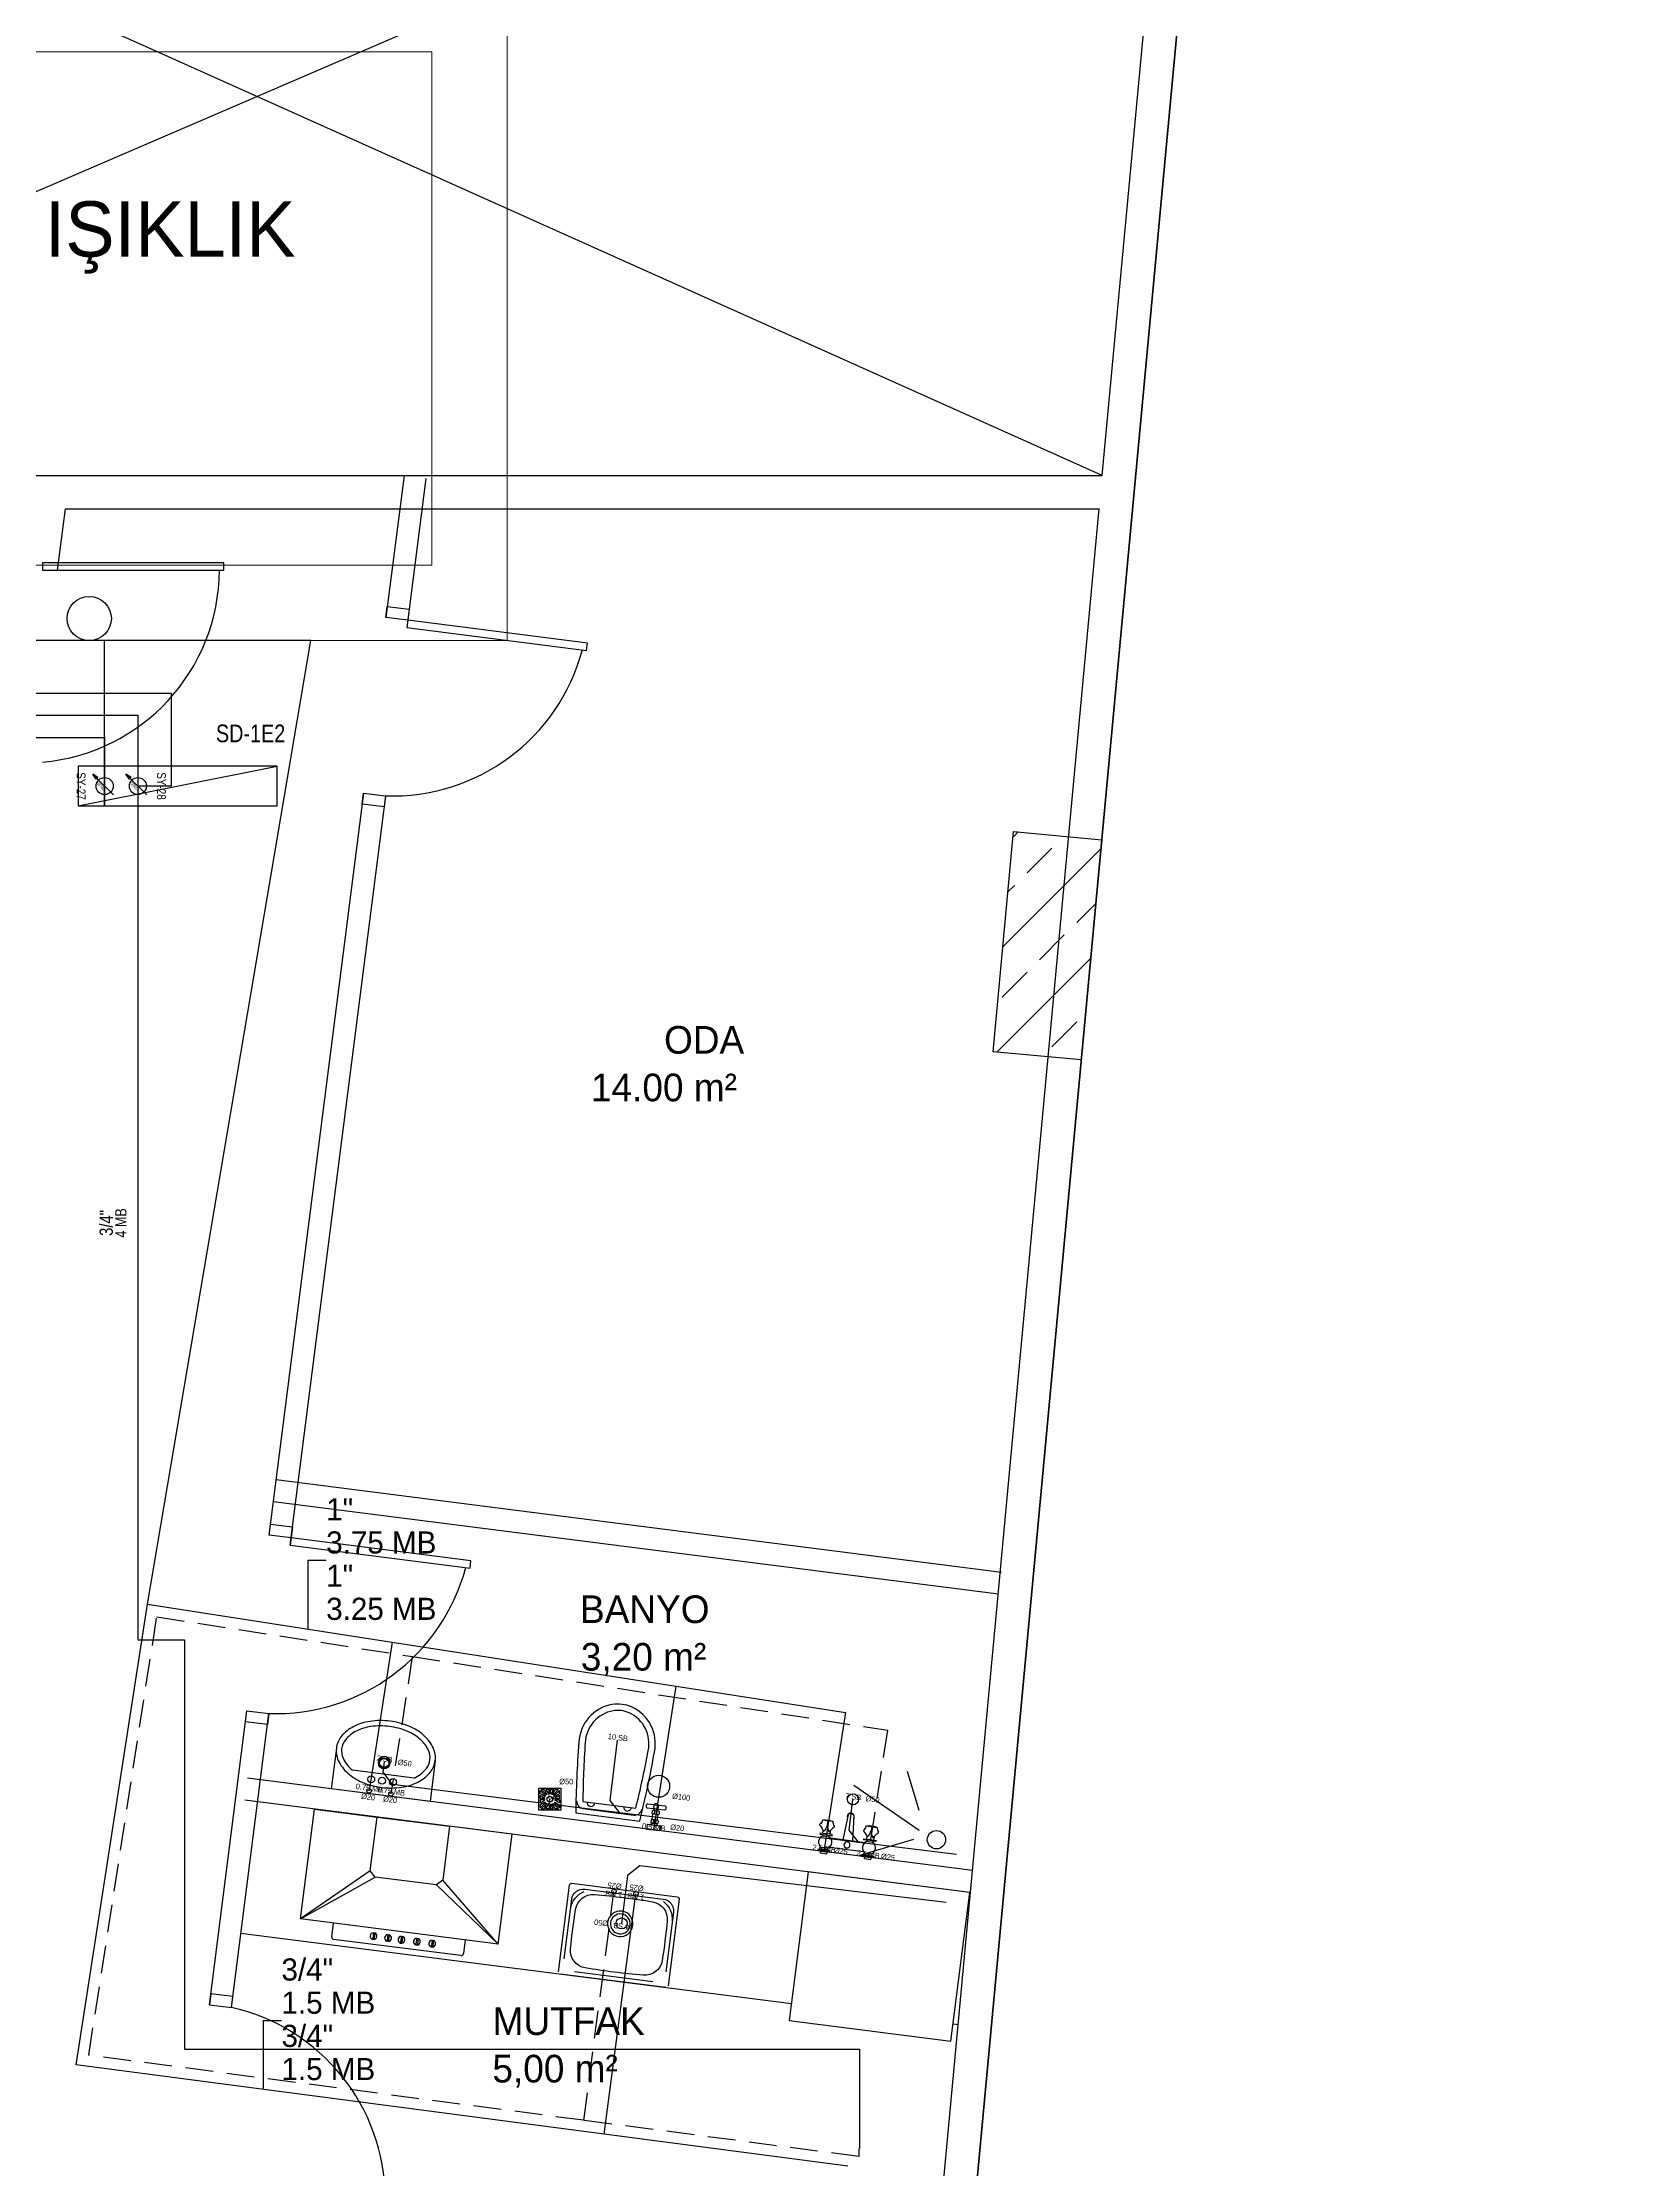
# Model space of a CAD drawing. Header units: centimetres. Extents: x 247996 to 315152, y -468471 to -440326.
# Drawn here: x 255784 to 256500, y -446317 to -445356 of the extents above; entities that cross this region are included whole.
import ezdxf
from ezdxf.enums import TextEntityAlignment as Align

# ---------------------------------------------------------------- set-up
doc = ezdxf.new("R2010")
doc.units = ezdxf.units.CM
doc.linetypes.add('0', pattern=[500, 500])
doc.linetypes.add('BASMA HATTI', pattern=[0.375, 0.25, -0.125])
for name, color, linetype in [('SCOTT-MD-YUK-BIRIMI', 7, 'CONTINUOUS'), ('SCOTT-MKDU0', 50, 'CONTINUOUS'), ('SCOTT-MTY-SAYAC', 3, 'Continuous'), ('SCOTT-MTY-SIRKULASYON-BORU', 31, 'Continuous'), ('SCOTT-MTY-TEFRIS', 15, 'CONTINUOUS'), ('SCOTT-MTY-VANA', 1, 'Continuous'), ('SCOTT-MTY-YUK-BIRIMI', 7, 'CONTINUOUS')]:
    doc.layers.add(name, color=color, linetype=linetype)
for name, color, linetype, lineweight in [('SCOTT-MTY-PISSU-BORU-TAVANDAN', 6, 'PISSU HATTI', 30), ('SCOTT-MTY-SICAKSU-BORU', 1, 'BASMA HATTI', 30), ('SCOTT-MTY-SOGUKSU-BORU', 5, '0', 30), ('SCOTT-MTY-TEMIZSU-CAP', 101, 'CONTINUOUS', 30)]:
    doc.layers.add(name, color=color, linetype=linetype, lineweight=lineweight)
doc.styles.add('CAP', font='wturkce.SHX', dxfattribs={"width": 0.65})
doc.styles.add('MtXpl_Comic_Sans_MS', font='comic.ttf')
doc.styles.add('MTY_CAP', font='wturkce.SHX', dxfattribs={"width": 0.65})
doc.styles.add('MTYCAPLT', font='arial.ttf')
doc.styles.add('ROTAS', font='arial.ttf')
doc.linetypes.add('PISSU HATTI', pattern='A,0.5,0.5,["(",Standard,S=0.1,R=0,X=-0.01,Y=-0.036],-0.05', length=0.9)

# ---------------------------------------------------------------- blocks, each defined once
blk = doc.blocks.new('T-DOLAP')
blk.add_line((-45, -9), (45, 9))
blk.add_lwpolyline([(-45, -9), (45, -9), (45, 9), (-45, 9)], close=True)
blk = doc.blocks.new('MTY-SU SAYACI')
at = {"layer": 'SCOTT-MTY-VANA'}
blk.add_hatch(color=256, dxfattribs=at).paths.add_polyline_path([(9.8, 9.8), (5.6, 7), (7, 5.6)])
for p, q in [((-7.3, -7.3), (6.3, 6.3)), ((5.6, 7), (9.8, 9.8)), ((7, 5.6), (5.6, 7)), ((7, 5.6), (9.8, 9.8))]:
    blk.add_line(p, q, dxfattribs=at)
blk.add_circle((0, 0), 7, dxfattribs=at)
blk.add_attdef('CAP', (-2.3, -1.2), '', height=2.5, rotation=45, dxfattribs=at)
blk = doc.blocks.new('SUZGEC1')
at = {"layer": 'SCOTT-MTY-TEFRIS'}
blk.add_lwpolyline([(-5, -5), (-5, 5), (5, 5), (5, -5)], close=True, dxfattribs=at)
for points in [[(-4.33, 3.86), (-1.99, 1.52, 0.029484), (-2.15, 1.27), (-4.33, 2.48)], [(-2.48, 0.33), (-4.33, 0.33), (-4.33, 1.72), (-2.41, 0.65, 0.032775)], [(-3.86, 4.33), (-2.48, 4.33), (-1.27, 2.15, 0.029484), (-1.52, 1.99)], [(-0.65, 2.41, -0.032775), (-0.33, 2.48), (-0.33, 4.33), (-1.72, 4.33)], [(0.33, 2.48), (0.33, 4.33), (1.72, 4.33), (0.65, 2.41, 0.032775)], [(1.27, 2.15), (2.48, 4.33), (3.86, 4.33), (1.52, 1.99, 0.029484)], [(4.33, 3.86), (1.99, 1.52, -0.029484), (2.15, 1.27), (4.33, 2.48)], [(4.33, 0.33), (4.33, 1.72), (2.41, 0.65, -0.032775), (2.48, 0.33)], [(-2.48, -0.33), (-4.33, -0.33), (-4.33, -1.72), (-2.41, -0.65, -0.032775)], [(-4.33, -3.86), (-1.99, -1.52, -0.029484), (-2.15, -1.27), (-4.33, -2.48)], [(-3.86, -4.33), (-2.48, -4.33), (-1.27, -2.15, -0.029484), (-1.52, -1.99)], [(-0.33, -4.33), (-1.72, -4.33), (-0.65, -2.41, 0.032775), (-0.33, -2.48)], [(0.33, -2.48), (0.33, -4.33), (1.72, -4.33), (0.65, -2.41, -0.032775)], [(2.48, -4.33), (1.27, -2.15, 0.029484), (1.52, -1.99), (3.86, -4.33)], [(4.33, -2.48), (4.33, -3.86), (1.99, -1.52, 0.029484), (2.15, -1.27)], [(4.33, -0.33), (4.33, -1.72), (2.41, -0.65, 0.032775), (2.48, -0.33)]]:
    blk.add_lwpolyline(points, format="xyb", close=True, dxfattribs=at)
blk.add_circle((0, 0), 1.25, dxfattribs=at)
at = {"layer": 'SCOTT-MD-YUK-BIRIMI', "color": 6, "style": 'CAP'}
blk.add_attdef('PS', text='', height=2.5, dxfattribs=at).set_placement((0, 0), align=Align.CENTER)
blk.add_attdef('PSCP', (4.29, 6.72), '', height=2.5, dxfattribs=at)
blk = doc.blocks.new('EVIYE1')
at = {"layer": 'SCOTT-MTY-TEFRIS', "color": 6}
blk.add_circle((0, 15), 2.5, dxfattribs=at)
at = {"layer": 'SCOTT-MTY-TEFRIS', "color": 3, "ltscale": 10}
blk.add_circle((-5, 1), 1, dxfattribs=at)
at = {"layer": 'SCOTT-MTY-TEFRIS', "color": 1, "ltscale": 10}
blk.add_circle((5, 1), 1, dxfattribs=at)
at = {"layer": 'SCOTT-MD-YUK-BIRIMI', "color": 6, "style": 'CAP'}
blk.add_attdef('PS', text='', height=2.5, dxfattribs=at).set_placement((0, 15), align=Align.CENTER)
blk.add_attdef('PSCP', (6.08, 14.48), '', height=2.5, dxfattribs=at)
at = {"layer": 'SCOTT-MD-YUK-BIRIMI', "color": 3, "style": 'CAP'}
for tag, p in [('SO', (-5, 1)), ('SOCP', (-5, -2.99))]:
    blk.add_attdef(tag, text='', height=2.5, dxfattribs=at).set_placement(p, align=Align.CENTER)
at = {"layer": 'SCOTT-MD-YUK-BIRIMI', "color": 1, "style": 'CAP'}
for tag, p in [('SC', (5, 1)), ('SCCP', (5, -2.8))]:
    blk.add_attdef(tag, text='', height=2.5, dxfattribs=at).set_placement(p, align=Align.CENTER)
blk = doc.blocks.new('KLOZET1')
at = {"layer": 'SCOTT-MTY-TEFRIS', "color": 15}
blk.add_lwpolyline([(-3.88, 11.44, 0.414214), (-4.52, 10.8), (-4.52, 10.3, 0.414214), (-3.88, 9.66), (3.88, 9.66, 0.414214), (4.52, 10.3), (4.52, 10.8, 0.414214), (3.88, 11.44)], format="xyb", close=True, dxfattribs=at)
at = {"layer": 'SCOTT-MTY-TEFRIS', "color": 15, "elevation": 0}
for points in [[(-1, 10.3), (-1, 10.8, -0.414214), (-0.36, 11.44)], [(1, 10.3), (1, 10.8, 0.414214), (0.36, 11.44)]]:
    blk.add_lwpolyline(points, format="xyb", dxfattribs=at)
at = {"layer": 'SCOTT-MTY-TEFRIS', "color": 15}
for points in [[(-0.76, 11.45), (0.76, 11.45), (0.76, 11.98), (-0.76, 11.98)], [(-0.76, 8.88), (0.76, 8.88), (0.76, 9.66), (-0.76, 9.66)], [(3, 0), (-3, 0), (-3, 2.32), (3, 2.32)]]:
    blk.add_lwpolyline(points, close=True, dxfattribs=at)
for points in [[(-1.61, 8.64), (-1.61, 7.54)], [(-1.61, 4.45), (-1.61, 3.35)], [(-1.35, 3.17), (-1.35, 2.32), (1.42, 2.32), (1.42, 3.17)], [(-1.21, 7.21), (-1.21, 4.8)], [(1.13, 8.88), (-1.06, 8.88)], [(-1.06, 7.3), (1.13, 7.3)], [(1.13, 4.69), (-1.06, 4.69)], [(-1.06, 3.11), (1.13, 3.11)], [(-0.51, 8.64), (-0.51, 7.54)], [(-0.51, 4.45), (-0.51, 3.35)], [(0.58, 8.64), (0.58, 7.54)], [(0.58, 4.45), (0.58, 3.35)], [(1.28, 4.8), (1.28, 5.24), (1.28, 7.21)], [(1.68, 8.64), (1.68, 7.54)], [(1.68, 4.45), (1.68, 3.35)]]:
    blk.add_lwpolyline(points, dxfattribs=at)
at = {"layer": 'SCOTT-MTY-TEFRIS', "color": 6}
blk.add_circle((0, 20), 5, dxfattribs=at)
at = {"layer": 'SCOTT-MTY-TEFRIS', "color": 15}
for centre, radius, start, end in [((-0.36, 10.3, 0), 0.641, 179.99985, 270.00006), ((0.36, 10.3, 0), 0.641, 270.00006, 0), ((-1.06, 8.15), 0.734, 41.75917, 138.24096), ((-1.06, 8.03), 0.734, 221.7593, 318.24081), ((-1.06, 3.96), 0.734, 41.75917, 138.24096), ((-1.06, 3.84), 0.734, 221.7593, 318.24081), ((0.04, 8.15), 0.734, 41.75917, 138.24096), ((0.04, 8.03), 0.734, 221.7593, 318.24081), ((0.04, 3.96), 0.734, 41.75917, 138.24096), ((0.04, 3.84), 0.734, 221.7593, 318.24081), ((1.13, 8.15), 0.734, 41.75917, 138.24096), ((1.13, 8.03), 0.734, 221.7593, 318.24081), ((1.13, 3.96), 0.734, 41.75917, 138.24096), ((1.13, 3.84), 0.734, 221.7593, 318.24081)]:
    blk.add_arc(centre, radius, start, end, dxfattribs=at)
at = {"layer": 'SCOTT-MD-YUK-BIRIMI', "color": 6, "style": 'CAP'}
blk.add_attdef('PS', text='', height=2.5, dxfattribs=at).set_placement((0, 20), align=Align.CENTER)
blk.add_attdef('PSCP', (6.63, 15.09), '', height=2.5, dxfattribs=at)
at = {"layer": 'SCOTT-MD-YUK-BIRIMI', "color": 3, "style": 'CAP'}
blk.add_attdef('SO', text='', height=2.5, dxfattribs=at).set_placement((0, 0.13), align=Align.CENTER)
blk.add_attdef('SOCP', (7.43, 1.09), '', height=2.5, dxfattribs=at)
blk = doc.blocks.new('LAVABO1')
at = {"layer": 'SCOTT-MTY-TEFRIS', "color": 6}
blk.add_circle((0, 15), 2.5, dxfattribs=at)
at = {"layer": 'SCOTT-MTY-TEFRIS', "color": 3, "ltscale": 10}
blk.add_circle((-5, 1), 1, dxfattribs=at)
at = {"layer": 'SCOTT-MTY-TEFRIS', "color": 1, "ltscale": 10}
blk.add_circle((5, 1), 1, dxfattribs=at)
at = {"layer": 'SCOTT-MD-YUK-BIRIMI', "color": 6, "style": 'CAP'}
blk.add_attdef('PS', text='', height=2.5, dxfattribs=at).set_placement((0, 15), align=Align.CENTER)
blk.add_attdef('PSCP', (6.08, 14.48), '', height=2.5, dxfattribs=at)
at = {"layer": 'SCOTT-MD-YUK-BIRIMI', "color": 3, "style": 'CAP'}
for tag, p in [('SO', (-5, 1)), ('SOCP', (-5, -2.99))]:
    blk.add_attdef(tag, text='', height=2.5, dxfattribs=at).set_placement(p, align=Align.CENTER)
at = {"layer": 'SCOTT-MD-YUK-BIRIMI', "color": 1, "style": 'CAP'}
for tag, p in [('SC', (5, 1)), ('SCCP', (5, -2.8))]:
    blk.add_attdef(tag, text='', height=2.5, dxfattribs=at).set_placement(p, align=Align.CENTER)
blk = doc.blocks.new('DUS TEKNESI1')
at = {"layer": 'SCOTT-MTY-TEFRIS'}
for points in [[(-10, 13.89), (-10, 12.2, -0.146062), (-11.33, 8.88, 0.113221), (-13.28, 11.48, -0.416893), (-13.31, 11.96)], [(-6.69, 11.96, -0.17585), (-7.51, 13.89), (-12.49, 13.89, -0.17585), (-13.31, 11.96)], [(0, 18.37), (-0.63, 18.37, 0.391322), (-1.29, 17.76), (-2.2, 6.27)], [(0, 18.37), (0.63, 18.37, -0.391322), (1.29, 17.76), (2.2, 6.27)], [(6.69, 11.96, 0.17585), (7.51, 13.89), (12.49, 13.89, 0.17585), (13.31, 11.96)], [(10, 13.89), (10, 12.2, 0.146062), (11.33, 8.88, -0.113221), (13.28, 11.48)], [(-12.77, 0.5), (-12.77, 0), (-10, 0), (-7.23, 0), (-7.23, 0.5, 0.153746), (-12.77, 0.5), (-10, 0.5), (-7.23, 0.5)], [(-8.61, 6.88, -0.601952), (-8.61, 1.65), (-8.61, 0.83)], [(8.61, 6.88, 0.601952), (8.61, 1.65), (11.39, 1.65, 0.601952), (11.39, 6.88)], [(12.77, 0.5), (12.77, 0), (10, 0), (7.23, 0), (7.23, 0.5, -0.153746), (12.77, 0.5), (10, 0.5), (7.23, 0.5)]]:
    blk.add_lwpolyline(points, format="xyb", dxfattribs=at)
for points in [[(-12.77, 7.51), (-10, 7.51), (-7.23, 7.51), (-7.23, 8.01), (-10, 8.01), (-12.77, 8.01)], [(-8.61, 0), (-8.61, -1.03), (-11.39, -1.03), (-11.39, 0)], [(12.77, 7.51), (10, 7.51), (7.23, 7.51), (7.23, 8.01), (10, 8.01), (12.77, 8.01)], [(11.39, 0), (11.39, -1.03), (8.61, -1.03), (8.61, 0)]]:
    blk.add_lwpolyline(points, close=True, dxfattribs=at)
for points in [[(-11.64, 9.5), (-11.64, 8.01)], [(-11.39, 7.51), (-11.39, 6.88), (-8.61, 6.88)], [(-8.61, 1.65), (-11.39, 1.65), (-11.39, 0.83)], [(-8.61, 7.51), (-8.61, 6.88)], [(-8.36, 9.5), (-8.36, 8.01)], [(7.82, 6.27), (-7.82, 6.27)], [(-7.82, 2.27), (7.82, 2.27)], [(8.36, 9.5), (8.36, 8.01)], [(11.39, 7.51), (11.39, 6.88), (8.61, 6.88)], [(8.61, 7.51), (8.61, 6.88)], [(8.61, 1.65), (8.61, 0.83)], [(11.39, 1.65), (11.39, 0.83)], [(11.64, 9.5), (11.64, 8.01)]]:
    blk.add_lwpolyline(points, dxfattribs=at)
at = {"layer": 'SCOTT-MTY-TEFRIS', "color": 6}
blk.add_circle((0, 25), 2.5, dxfattribs=at)
at = {"layer": 'SCOTT-MTY-TEFRIS'}
for centre, radius, start, end in [((-9.99, 2.25), 11.85, 79.4131, 100.58675), ((-3.77, 12.76), 6.25, 185.20803, 218.44761), ((-2.03, 5.93), 7.27, 130.25508, 156.09376), ((-6.95, 11.74), 0.344, 310.56547, 41.0891), ((0, 17.2), 1.6, 330.69749, 209.30263), ((6.95, 11.74), 0.344, 138.91075, 229.43465), ((2.03, 5.93), 7.27, 23.90632, 49.74465), ((9.99, 2.25), 11.85, 79.4131, 100.58675), ((3.77, 12.76), 6.25, 321.55251, 354.79208), ((13.05, 11.74), 0.344, 310.56547, 41.0891), ((-10, 4.27), 2.96, 117.90841, 242.09186), ((0, 4.27), 1.37, 90.00021, 270.00006), ((0, 4.27), 1.37, 270.00006, 90.00021)]:
    blk.add_arc(centre, radius, start, end, dxfattribs=at)
at = {"layer": 'SCOTT-MD-YUK-BIRIMI', "color": 6, "style": 'CAP'}
blk.add_attdef('PS', text='', height=2.5, dxfattribs=at).set_placement((0, 25), align=Align.CENTER)
blk.add_attdef('PSCP', (5.6, 25), '', height=2.5, dxfattribs=at)
at = {"layer": 'SCOTT-MD-YUK-BIRIMI', "color": 3, "style": 'CAP'}
blk.add_attdef('SO', text='', height=2.5, dxfattribs=at).set_placement((-10, 0), align=Align.CENTER)
blk.add_attdef('SOCP', (-5.56, 0), '', height=2.5, dxfattribs=at)
at = {"layer": 'SCOTT-MD-YUK-BIRIMI', "color": 1, "style": 'CAP'}
blk.add_attdef('SC', text='', height=2.5, dxfattribs=at).set_placement((10, 0), align=Align.CENTER)
blk.add_attdef('SCCP', (15.92, 0), '', height=2.5, dxfattribs=at)
blk = doc.blocks.new('MTY-TEMIZ SU CAP MB')
at = {"layer": 'SCOTT-MTY-TEMIZSU-CAP'}
for p, q in [((0.833, 3.096), (0, 3.096)), ((0, 3.096), (0, 0))]:
    blk.add_line(p, q, dxfattribs=at)
at = {"layer": 'SCOTT-MTY-TEMIZSU-CAP', "style": 'MTY_CAP', "width": 0.65}
for tag, p in [('SOCP', (0.833, 5.417)), ('SCCP', (0.833, 2.417))]:
    blk.add_attdef(tag, text='', height=1, dxfattribs=at).set_placement(p, align=Align.MIDDLE_LEFT)
at = {"layer": 'SCOTT-MTY-YUK-BIRIMI', "color": 101, "style": 'MTY_CAP', "width": 0.65}
for tag, p in [('SO', (0.833, 3.917)), ('SC', (0.833, 0.917))]:
    blk.add_attdef(tag, text='', height=1, dxfattribs=at).set_placement(p, align=Align.MIDDLE_LEFT)
blk = doc.blocks.new('TERMOSIFON1')
at = {"layer": 'SCOTT-MTY-TEFRIS', "color": 7, "lineweight": 20, "ltscale": 40}
blk.add_lwpolyline([(-23.887, 0), (23.887, 0), (23.887, 30.03), (-23.887, 30.03)], close=True, dxfattribs=at)
at = {"layer": 'SCOTT-MTY-TEFRIS', "color": 1, "lineweight": 20, "ltscale": 40}
blk.add_lwpolyline([(-20.475, 3.413), (20.475, 3.413), (20.475, 26.618), (-20.475, 26.618)], close=True, dxfattribs=at)
at = {"layer": 'SCOTT-MTY-TEFRIS', "color": 3, "ltscale": 10}
blk.add_circle((-5, 1), 1, dxfattribs=at)
at = {"layer": 'SCOTT-MTY-TEFRIS', "color": 1, "ltscale": 10}
blk.add_circle((5, 1), 1, dxfattribs=at)
at = {"layer": 'SCOTT-MD-YUK-BIRIMI', "color": 3, "style": 'MTYCAPLT', "width": 0.65}
for tag, p in [('SO_001', (-5.656, 0.5)), ('SOCP_001', (-6.287, -0.985))]:
    blk.add_attdef(tag, p, '', height=1, dxfattribs=at)
at = {"layer": 'SCOTT-MD-YUK-BIRIMI', "color": 1, "style": 'MTYCAPLT', "width": 0.65}
for tag, p in [('SC_001', (4.367, 0.5)), ('SCCP_001', (3.738, -0.963))]:
    blk.add_attdef(tag, p, '', height=1, dxfattribs=at)

msp = doc.modelspace()

# ---------------------------------------------------------------- linework, layer by layer
at = {"layer": 'SCOTT-MKDU0', "color": 8, "ltscale": 0.03}
for p, q in [((256112.81, -447327.49), (256500.06, -443160.12)), ((256500.06, -443160.12), (256112.81, -447327.49)), ((255482.95, -445551.67), (256295.29, -445201.67)), ((256262.76, -445551.67), (255482.95, -445201.67)), ((256262.76, -445551.67), (256295.29, -445201.67)), ((255207.2, -445551.67), (256262.76, -445551.67)), ((255939.23, -445615.83), (255947.41, -445551.67)), ((255948.73, -445620.38), (255957.33, -445552.93)), ((255790.74, -445594.49), (255794.28, -445566.67)), ((255794.28, -445566.67), (256261.37, -445566.67)), ((256098.17, -447322.93), (256261.37, -445566.67)), ((255886.37, -446030.62), (255929.12, -445695.19)), ((255895.87, -446035.17), (255939.04, -445696.43)), ((256213.45, -445812.12), (256222.71, -445712.55)), ((256222.62, -445714.96), (256224.83, -445712.75)), ((256222.71, -445712.55), (256262.54, -445716.25)), ((256262.54, -445716.25), (256253.28, -445815.82)), ((256217.94, -445764.53), (256262.31, -445720.17)), ((256228.76, -445731.26), (256239.99, -445720.04)), ((256220.28, -445739.74), (256223.15, -445736.88)), ((256251.21, -445753.71), (256259.97, -445744.96)), ((256234.38, -445770.55), (256245.6, -445759.33)), ((256215.11, -445812.27), (256257.63, -445769.75)), ((256217.54, -445787.39), (256228.76, -445776.16)), ((256239.99, -445809.84), (256251.21, -445798.62)), ((256253.28, -445815.82), (256213.45, -445812.12)), ((256217.18, -446047.43), (255889.55, -446005.68)), ((256215.92, -446057.35), (255888.29, -446015.6)), ((255859.32, -446242.85), (255876.26, -446109.97)), ((255869.24, -446244.12), (255886.18, -446111.24)), ((255916.7, -446126.83), (255914.35, -446145.33)), ((256204.17, -446182.27), (255876.54, -446140.51)), ((255951.83, -446140.4), (255923.96, -446136.85)), ((255961.37, -446132.52), (255959.01, -446151.02)), ((256180.06, -446155.09), (256174.76, -446137.44)), ((256202.9, -446192.19), (255875.27, -446150.43)), ((255959.01, -446151.02), (255914.35, -446145.33)), ((256180.07, -446164.12), (256150.56, -446143.81)), ((255900.51, -446204.05), (255906.83, -446154.46)), ((255906.83, -446154.46), (255935.1, -446158.06)), ((255996.11, -446165.83), (255967.84, -446162.23)), ((255989.79, -446215.43), (255996.11, -446165.83)), ((256177.44, -446168.12), (256153.07, -446175.44)), ((255932.01, -446182.36), (255900.51, -446204.05)), ((255900.51, -446204.05), (255934.17, -446185.16)), ((255961.94, -446188.7), (255989.79, -446215.43)), ((255989.79, -446215.43), (255964.74, -446186.53)), ((256017.02, -446227.98), (256022.01, -446188.87)), ((256023.12, -446188), (256070.74, -446194.07)), ((256129.88, -446182.88), (256121.32, -446250.02)), ((256202.9, -446192.19), (256129.88, -446182.88)), ((256019.63, -446222.11), (256023.06, -446195.2)), ((256028.99, -446190.61), (256064.4, -446195.13)), ((256071.6, -446195.19), (256066.62, -446234.3)), ((256194.35, -446259.33), (256202.9, -446192.19)), ((255989.79, -446215.43), (255900.51, -446204.05)), ((255914.58, -446212.2), (255915.37, -446205.95)), ((256068.99, -446201.05), (256065.56, -446227.96)), ((256122.29, -446242.4), (255873.5, -446210.69)), ((255972.98, -446220.65), (255915.44, -446213.32)), ((255933.1, -446212.87), (255933.04, -446213.38)), ((255933.65, -446213.46), (255933.04, -446213.38)), ((255933.43, -446210.32), (255933.1, -446212.87)), ((255933.43, -446210.32), (255934.04, -446210.4)), ((255933.72, -446212.95), (255933.65, -446213.46)), ((255934.04, -446210.4), (255933.72, -446212.95)), ((255939.63, -446213.7), (255939.57, -446214.21)), ((255940.18, -446214.29), (255939.57, -446214.21)), ((255939.96, -446211.15), (255939.63, -446213.7)), ((255939.96, -446211.15), (255940.57, -446211.23)), ((255940.25, -446213.78), (255940.18, -446214.29)), ((255940.57, -446211.23), (255940.25, -446213.78)), ((255945.74, -446214.48), (255945.67, -446214.99)), ((255945.67, -446214.99), (255946.28, -446215.07)), ((255946.06, -446211.93), (255945.74, -446214.48)), ((255946.06, -446211.93), (255946.67, -446212)), ((255946.35, -446214.56), (255946.28, -446215.07)), ((255946.67, -446212), (255946.35, -446214.56)), ((255952.67, -446215.36), (255952.61, -446215.86)), ((255952.61, -446215.87), (255953.22, -446215.95)), ((255953, -446212.81), (255952.67, -446215.36)), ((255953, -446212.81), (255953.61, -446212.89)), ((255953.29, -446215.44), (255953.22, -446215.95)), ((255953.61, -446212.89), (255953.29, -446215.44)), ((255959.61, -446216.25), (255959.55, -446216.75)), ((255959.55, -446216.76), (255960.16, -446216.84)), ((255959.94, -446213.7), (255959.61, -446216.25)), ((255959.94, -446213.7), (255960.55, -446213.77)), ((255960.22, -446216.33), (255960.16, -446216.84)), ((255960.55, -446213.77), (255960.22, -446216.33)), ((255974.89, -446213.53), (255974.09, -446219.78)), ((256065.5, -446235.16), (256017.89, -446229.09)), ((256059.63, -446232.55), (256024.22, -446228.04)), ((256121.32, -446250.02), (256194.35, -446259.33)), ((256197.83, -446252.03), (256195.32, -446251.71))]:
    msp.add_line(p, q, dxfattribs=at)
for points in [[(255783.94, -445591.17), (255783.94, -445594.49), (255865.81, -445594.49), (255865.81, -445591.17)], [(255948.99, -445617.07), (255948.58, -445620.36), (256029.79, -445630.71), (256030.2, -445627.42)], [(255896.29, -446031.88), (255895.87, -446035.17), (255977.08, -446045.52), (255977.5, -446042.23)]]:
    msp.add_lwpolyline(points, close=True, dxfattribs=at)
for points in [[(255939.07, -445615.81), (255939.71, -445610.85), (255949.63, -445612.11), (255948.99, -445617.07), (255939.07, -445615.81)], [(255928.33, -445700.13), (255928.96, -445695.17), (255938.88, -445696.43), (255938.25, -445701.39), (255928.33, -445700.13)], [(255886.37, -446030.62), (255887, -446025.66), (255896.92, -446026.92), (255896.29, -446031.88), (255886.37, -446030.62)], [(255875.63, -446114.93), (255876.26, -446109.97), (255886.18, -446111.24), (255885.55, -446116.2), (255875.63, -446114.93)], [(255859.96, -446237.89), (255859.32, -446242.85), (255869.24, -446244.12), (255869.88, -446239.16), (255859.96, -446237.89)]]:
    msp.add_lwpolyline(points, dxfattribs=at)
for points in [[(256053.8, -446159.89, 0.01664), (256060.41, -446128.64, 0.351622), (256050.12, -446108.26, 0.068714), (256045.81, -446107.1, 0.068714), (256041.35, -446107.14, 0.351622), (256026.28, -446124.29, 0.01664), (256024.85, -446156.2)], [(256051.95, -446154.04, 0.016866), (256057.59, -446128.09, 0.351778), (256048.97, -446110.9, 0.068022), (256045.45, -446109.95, 0.068022), (256041.81, -446109.99, 0.351778), (256029.15, -446124.47, 0.016866), (256028.1, -446151)]]:
    msp.add_lwpolyline(points, format="xyb", close=True, dxfattribs=at)
msp.add_lwpolyline([(256025.26, -446150.76, 0.389191), (256028.19, -446154.23), (256039.62, -446155.69), (256051.05, -446157.14, 0.389191), (256054.76, -446154.52, 0.389191)], format="xyb", dxfattribs=at)
for centre, radius in [((255938.27, -446133.72), 2.52), ((255938.27, -446133.72), 2.12), ((255932.44, -446140.99), 1.56), ((255937.32, -446141.61), 1.56), ((255942.32, -446142.25), 1.56), ((256187.85, -446168.29, 51), 4.14)]:
    msp.add_circle(centre, radius, dxfattribs=at)
for centre, radius, start, end in [((255776.28, -445593.92), 87.59, 275.01909, 359.63134), ((255941.91, -445607.53), 88.95, 268.0454, 345.06256), ((255889.21, -446022.34), 88.95, 268.0454, 345.06256), ((255926.95, -446128.14), 10.33, 141.0239, 172.73731), ((255932.28, -446132.45), 17.19, 116.57196, 141.0239), ((255932.28, -446132.45), 14.8, 116.57196, 141.0239), ((255935.37, -446138.61), 24.08, 98.25488, 116.57196), ((255935.37, -446138.61), 21.68, 98.25488, 116.57196), ((255936.71, -446147.91), 33.47, 82.73731, 98.25488), ((255936.71, -446147.91), 31.07, 82.73731, 98.25488), ((255936.71, -446147.91), 31.07, 67.21974, 82.73731), ((255936.71, -446147.91), 33.47, 67.21974, 82.73731), ((255940.35, -446139.25), 21.68, 48.90265, 67.21974), ((255940.35, -446139.25), 24.08, 48.90265, 67.21974), ((255944.88, -446134.06), 17.19, 24.45072, 48.90265), ((255926.95, -446128.14), 10.33, 172.73731, 204.45072), ((255926.95, -446128.14), 7.93, 172.73731, 204.45072), ((255926.95, -446128.14), 7.93, 141.0239, 172.73731), ((255933.2, -446125.3), 14.8, 204.45072, 231.36057), ((255944.88, -446134.06), 14.8, 24.45072, 48.90265), ((255951.13, -446131.22), 7.93, 352.73731, 24.45072), ((255951.13, -446131.22), 10.33, 352.73731, 24.45072), ((255933.2, -446125.3), 17.19, 204.45072, 228.90265), ((255937.72, -446120.1), 24.08, 228.90265, 247.21974), ((255945.79, -446126.9), 14.8, 294.11405, 321.0239), ((255945.79, -446126.9), 17.19, 296.57196, 321.0239), ((255951.13, -446131.22), 7.93, 321.0239, 352.73731), ((255951.13, -446131.22), 10.33, 321.0239, 352.73731), ((255941.36, -446111.45), 33.47, 247.21974, 262.73731), ((255941.36, -446111.45), 33.47, 262.73731, 278.25488), ((255942.71, -446120.74), 24.08, 278.25488, 296.57196), ((256031.79, -446151.47), 1.78, 172.73731, 352.73731), ((256048.26, -446153.57), 1.78, 172.73731, 352.73731), ((255915.57, -446212.32), 1, 172.73731, 262.73731), ((255933.51, -446211.9), 1.54, 93.31269, 252.19936), ((255933.51, -446211.9), 1.54, 275.36081, 70.11399), ((255940.04, -446212.73), 1.54, 93.31269, 252.19936), ((255940.04, -446212.73), 1.54, 275.36081, 70.11399), ((255946.14, -446213.51), 1.54, 93.31269, 252.19936), ((255946.14, -446213.51), 1.54, 275.36081, 70.11399), ((255953.08, -446214.39), 1.54, 93.31269, 252.19936), ((255953.08, -446214.39), 1.54, 275.36081, 70.11399), ((255960.02, -446215.28), 1.54, 93.31269, 252.19936), ((255960.02, -446215.28), 1.54, 275.36081, 70.11399), ((255973.1, -446219.66), 1, 262.73731, 352.73731), ((255849.88, -446330.93), 88.95, 0.41205, 77.42922)]:
    msp.add_arc(centre, radius, start, end, dxfattribs=at)
at = {"layer": 'SCOTT-MKDU0', "color": 8, "ltscale": 0.03, "extrusion": (0, 0, -1)}
for centre, major_axis, start_param, end_param in [((256023, -446188.99), (0.791, 0.612), 3.926991, 5.497787), ((256032.56, -446200.97), (-6.18, 7.99), 5.524757, 6.541187), ((256028.32, -446195.87), (-3.24, 4.19), 5.497787, 7.068583), ((256032.68, -446200.99), (-4.9, 6.33), 5.524757, 7.028844), ((256004.5, -446524.02), (329.58, -42), 4.67265, 4.752129), ((256058.23, -446204.25), (-4.9, 6.33), 0.825137, 2.329224), ((256063.73, -446200.38), (4.19, 3.24), -0.785398, 0.785398), ((256058.36, -446204.25), (7.99, 6.18), -0.258001, 0.758428), ((256070.61, -446195.06), (0.791, 0.612), -0.785398, 0.785398), ((256353.1, -446250.64), (-203.35, 262.75), 5.470817, 5.524757), ((256044.98, -446206.34), (-3.52, 4.55), 3.926991, 10.210176), ((256044.98, -446206.34), (-2.75, 3.56), 3.926991, 10.210176), ((255735.6, -446171.95), (262.75, 203.35), 0.758428, 0.812368), ((256030.46, -446218.34), (6.33, 4.9), 2.395934, 3.900021), ((256084.2, -445898.58), (329.58, -42), 1.531058, 1.610536), ((256056.02, -446221.6), (6.33, 4.9), 0.812368, 2.316455)]:
    msp.add_ellipse(centre, major_axis=major_axis, ratio=1, start_param=start_param, end_param=end_param, dxfattribs=at)
at = {"layer": 'SCOTT-MKDU0', "color": 8, "ltscale": 0.03, "invisible_edges": 1}
for points in [[(255964.74, -446186.53), (255932.01, -446182.36), (255935.1, -446158.06), (255967.84, -446162.23)], [(255932.01, -446182.36), (255964.74, -446186.53), (255961.94, -446188.7), (255934.17, -446185.16)]]:
    msp.add_3dface(points, dxfattribs=at)
at = {"layer": 'SCOTT-MTY-PISSU-BORU-TAVANDAN', "ltscale": 50}
for points in [[(256044.71, -446156.12), (256040.37, -446150.54), (256043.75, -446123.29)], [(255942.12, -446143.38), (255937.78, -446137.8), (255938.37, -446133.04)], [(256012.86, -446152.16), (255942.12, -446143.38)], [(256012.86, -446152.16), (256013.13, -446149.97)], [(256152.73, -446169.53), (256148.39, -446163.95), (256150.11, -446150.07)], [(256044.71, -446156.12), (256012.86, -446152.16)], [(256152.73, -446169.53), (256044.71, -446156.12)], [(256196.93, -446175.02), (256152.73, -446169.53)], [(256053.74, -446180.06), (256048.17, -446184.42), (256045.56, -446206.13)], [(256192.29, -446196.71), (256053.74, -446180.06)]]:
    msp.add_lwpolyline(points, dxfattribs=at)
at = {"layer": 'SCOTT-MTY-SICAKSU-BORU', "ltscale": 50}
for p, q in [((255804.81, -446265.71), (255835.54, -446067.56)), ((255835.54, -446067.56), (255951.13, -446085.49)), ((255951.13, -446085.49), (256165.91, -446118.8)), ((256028.3, -446295.13), (255804.81, -446265.71)), ((256152.75, -446311.51), (256028.3, -446295.13))]:
    msp.add_line(p, q, dxfattribs=at)
at = {"layer": 'SCOTT-MTY-SICAKSU-BORU'}
for points in [[(255367, -445660), (255827, -445660), (255827, -445683)], [(255827, -445683), (255827, -445701)], [(255827, -445701), (255827, -446077.98), (255848.03, -446077.98), (255848.03, -446262.98), (256153.03, -446262.98), (256153.03, -446307.98), (256152.75, -446307.98), (256152.75, -446311.51)]]:
    msp.add_lwpolyline(points, dxfattribs=at)
at = {"layer": 'SCOTT-MTY-SICAKSU-BORU', "ltscale": 50}
for points in [[(255951, -446085.47), (255941.36, -446147.6)], [(256165.68, -446118.76), (256156.77, -446176.16)], [(256028.51, -446295.15), (256042.13, -446191.67)]]:
    msp.add_lwpolyline(points, dxfattribs=at)
at = {"layer": 'SCOTT-MTY-SIRKULASYON-BORU'}
for points in [[(255327, -445650), (255842, -445650), (255842, -445683)], [(255842, -445683), (255842, -445692), (255827, -445692)]]:
    msp.add_lwpolyline(points, dxfattribs=at)
at = {"layer": 'SCOTT-MTY-SOGUKSU-BORU', "ltscale": 50}
for p, q in [((255799.09, -446269.99), (255831.37, -446061.85)), ((255831.37, -446061.85), (255941.95, -446079)), ((255941.95, -446079), (256070.21, -446098.9)), ((256070.21, -446098.9), (256146.8, -446110.78)), ((256037.66, -446301.4), (255799.09, -446269.99)), ((256147.75, -446315.9), (256037.66, -446301.4))]:
    msp.add_line(p, q, dxfattribs=at)
for points in [[(255905.14, -445626.28), (255755.03, -445626.28)], [(255831.37, -446061.85), (255905.14, -445626.28)], [(255941.88, -446078.99), (255931.46, -446146.2)], [(256070.03, -446098.87), (256059.96, -446163.83)], [(256146.68, -446110.76), (256136.94, -446173.56)], [(256037.76, -446301.42), (256052.07, -446192.77)]]:
    msp.add_lwpolyline(points, dxfattribs=at)
at = {"layer": 'SCOTT-MTY-SOGUKSU-BORU'}
for points in [[(255812, -445701), (255812, -445626.28)], [(255337, -445685), (255337, -445670), (255812, -445670), (255812, -445683)], [(255812, -445683), (255812, -445701)]]:
    msp.add_lwpolyline(points, dxfattribs=at)

# ---------------------------------------------------------------- block references
at = {"layer": 'SCOTT-MTY-SAYAC'}
msp.add_blockref('T-DOLAP', (255845, -445692), dxfattribs=at)
ref = msp.add_blockref('MTY-SU SAYACI', (255812, -445692), dxfattribs=dict(at, xscale=0.55, yscale=0.55, rotation=90))
ref.add_attrib('CAP', 'DN20', (255812.63, -445693.26), dxfattribs={"height": 1.375, "rotation": 135})
ref = msp.add_blockref('MTY-SU SAYACI', (255827, -445692), dxfattribs=dict(at, xscale=0.55, yscale=0.55, rotation=90))
ref.add_attrib('CAP', 'DN20', (255827.63, -445693.26), dxfattribs={"height": 1.375, "rotation": 135})
at = {"layer": 'SCOTT-MTY-TEMIZSU-CAP'}
ref = msp.add_blockref('TERMOSIFON1', (255755.03, -445626.28), dxfattribs=dict(at, xscale=10, yscale=10))
ref.add_attrib('SO_001', '5.25 MB', dxfattribs={"layer": 'SCOTT-MTY-YUK-BIRIMI', "height": 10, "style": 'MTY_CAP'}).set_placement((255689.9, -445628.35), align=Align.MIDDLE_LEFT)
ref.add_attrib('SOCP_001', '1"', dxfattribs={"height": 10, "style": 'MTY_CAP'}).set_placement((255721.78, -445613.35), align=Align.MIDDLE_LEFT)
ref = msp.add_blockref('MTY-TEMIZ SU CAP MB', (255903.77, -446073.08), dxfattribs=dict(at, xscale=10, yscale=10))
ref.add_attrib('SCCP', '1"', dxfattribs={"height": 10, "style": 'MTY_CAP'}).set_placement((255912.1, -446048.92), align=Align.MIDDLE_LEFT)
ref.add_attrib('SC', '3.25 MB', dxfattribs={"layer": 'SCOTT-MTY-YUK-BIRIMI', "height": 10, "style": 'MTY_CAP'}).set_placement((255912.1, -446063.92), align=Align.MIDDLE_LEFT)
ref.add_attrib('SO', '3.75 MB', dxfattribs={"layer": 'SCOTT-MTY-YUK-BIRIMI', "height": 10, "style": 'MTY_CAP'}).set_placement((255912.1, -446033.92), align=Align.MIDDLE_LEFT)
ref.add_attrib('SOCP', '1"', dxfattribs={"height": 10, "style": 'MTY_CAP'}).set_placement((255912.1, -446018.92), align=Align.MIDDLE_LEFT)
ref = msp.add_blockref('MTY-TEMIZ SU CAP MB', (255883.55, -446281.11), dxfattribs=dict(at, xscale=10, yscale=10))
ref.add_attrib('SCCP', '3/4"', dxfattribs={"height": 10, "style": 'MTY_CAP'}).set_placement((255891.89, -446256.95), align=Align.MIDDLE_LEFT)
ref.add_attrib('SC', '1.5 MB', dxfattribs={"layer": 'SCOTT-MTY-YUK-BIRIMI', "height": 10, "style": 'MTY_CAP'}).set_placement((255891.89, -446271.95), align=Align.MIDDLE_LEFT)
ref.add_attrib('SO', '1.5 MB', dxfattribs={"layer": 'SCOTT-MTY-YUK-BIRIMI', "height": 10, "style": 'MTY_CAP'}).set_placement((255891.89, -446241.95), align=Align.MIDDLE_LEFT)
ref.add_attrib('SOCP', '3/4"', dxfattribs={"height": 10, "style": 'MTY_CAP'}).set_placement((255891.89, -446226.95), align=Align.MIDDLE_LEFT)
at = {"layer": 'SCOTT-MTY-VANA'}
ref = msp.add_blockref('KLOZET1', (256059.94, -446163.96), dxfattribs=dict(at, rotation=353.2539661210456))
ref.add_attrib('SO', '0.5 MB', dxfattribs={"layer": 'SCOTT-MD-YUK-BIRIMI', "height": 2.5, "rotation": 353.25397, "style": 'CAP'}).set_placement((256059.96, -446163.83), align=Align.CENTER)
ref.add_attrib('PS', '10 SB', dxfattribs={"layer": 'SCOTT-MD-YUK-BIRIMI', "height": 2.5, "rotation": 353.25397, "style": 'CAP'}).set_placement((256043.75, -446123.29), align=Align.CENTER)
ref.add_attrib('PSCP', '%%C100', (256068.3, -446149.75), dxfattribs={"layer": 'SCOTT-MD-YUK-BIRIMI', "height": 2.5, "rotation": 353.25397, "style": 'CAP'})
ref.add_attrib('SOCP', '%%C20', (256067.44, -446163.75), dxfattribs={"layer": 'SCOTT-MD-YUK-BIRIMI', "height": 2.5, "rotation": 353.25397, "style": 'CAP'})
ref = msp.add_blockref('LAVABO1', (255936.27, -446147.89), dxfattribs=dict(at, rotation=351.9628302471954))
ref.add_attrib('SC', '0.75 MB', dxfattribs={"layer": 'SCOTT-MD-YUK-BIRIMI', "height": 2.5, "rotation": 351.96283, "style": 'CAP'}).set_placement((255941.36, -446147.6), align=Align.CENTER)
ref.add_attrib('SO', '0.75 MB', dxfattribs={"layer": 'SCOTT-MD-YUK-BIRIMI', "height": 2.5, "rotation": 351.96283, "style": 'CAP'}).set_placement((255931.46, -446146.2), align=Align.CENTER)
ref.add_attrib('PS', '2 SB', dxfattribs={"layer": 'SCOTT-MD-YUK-BIRIMI', "height": 2.5, "rotation": 351.96283, "style": 'CAP'}).set_placement((255938.37, -446133.04), align=Align.CENTER)
ref.add_attrib('SCCP', '%%C20', dxfattribs={"layer": 'SCOTT-MD-YUK-BIRIMI', "height": 2.5, "rotation": 351.96283, "style": 'CAP'}).set_placement((255940.83, -446151.37), align=Align.CENTER)
ref.add_attrib('PSCP', '%%C50', (255944.32, -446134.41), dxfattribs={"layer": 'SCOTT-MD-YUK-BIRIMI', "height": 2.5, "rotation": 351.96283, "style": 'CAP'})
ref.add_attrib('SOCP', '%%C20', dxfattribs={"layer": 'SCOTT-MD-YUK-BIRIMI', "height": 2.5, "rotation": 351.96283, "style": 'CAP'}).set_placement((255930.9, -446150.16), align=Align.CENTER)
msp.add_blockref('SUZGEC1', (256013.13, -446149.97), dxfattribs=at).add_auto_attribs({'PS': '2 SB', 'PSCP': '%%C50'})
ref = msp.add_blockref('DUS TEKNESI1', (256146.86, -446174.86), dxfattribs=dict(at, rotation=352.5276587300958))
ref.add_attrib('SO', '2.5 MB', dxfattribs={"layer": 'SCOTT-MD-YUK-BIRIMI', "height": 2.5, "rotation": 352.52766, "style": 'CAP'}).set_placement((256136.94, -446173.56), align=Align.CENTER)
ref.add_attrib('SC', '2.5 MB', dxfattribs={"layer": 'SCOTT-MD-YUK-BIRIMI', "height": 2.5, "rotation": 352.52766, "style": 'CAP'}).set_placement((256156.77, -446176.16), align=Align.CENTER)
ref.add_attrib('PS', '7 SB', dxfattribs={"layer": 'SCOTT-MD-YUK-BIRIMI', "height": 2.5, "rotation": 352.52766, "style": 'CAP'}).set_placement((256150.11, -446150.07), align=Align.CENTER)
ref.add_attrib('PSCP', '%%C50', (256155.66, -446150.8), dxfattribs={"layer": 'SCOTT-MD-YUK-BIRIMI', "height": 2.5, "rotation": 352.52766, "style": 'CAP'})
ref.add_attrib('SCCP', '%%C25', (256162.65, -446176.93), dxfattribs={"layer": 'SCOTT-MD-YUK-BIRIMI', "height": 2.5, "rotation": 352.52766, "style": 'CAP'})
ref.add_attrib('SOCP', '%%C25', (256141.35, -446174.14), dxfattribs={"layer": 'SCOTT-MD-YUK-BIRIMI', "height": 2.5, "rotation": 352.52766, "style": 'CAP'})
ref = msp.add_blockref('EVIYE1', (256047.21, -446191.22), dxfattribs=dict(at, rotation=173.7070259342683))
ref.add_attrib('SC', '1 MB', dxfattribs={"layer": 'SCOTT-MD-YUK-BIRIMI', "height": 2.5, "rotation": 173.70703, "style": 'CAP'}).set_placement((256042.13, -446191.67), align=Align.CENTER)
ref.add_attrib('SO', '1 MB', dxfattribs={"layer": 'SCOTT-MD-YUK-BIRIMI', "height": 2.5, "rotation": 173.70703, "style": 'CAP'}).set_placement((256052.07, -446192.77), align=Align.CENTER)
ref.add_attrib('PS', '4 SB', dxfattribs={"layer": 'SCOTT-MD-YUK-BIRIMI', "height": 2.5, "rotation": 173.70703, "style": 'CAP'}).set_placement((256045.56, -446206.13), align=Align.CENTER)
ref.add_attrib('SCCP', '%%C25', dxfattribs={"layer": 'SCOTT-MD-YUK-BIRIMI', "height": 2.5, "rotation": 173.70703, "style": 'CAP'}).set_placement((256042.55, -446187.89), align=Align.CENTER)
ref.add_attrib('PSCP', '%%C50', (256039.58, -446204.95), dxfattribs={"layer": 'SCOTT-MD-YUK-BIRIMI', "height": 2.5, "rotation": 173.70703, "style": 'CAP'})
ref.add_attrib('SOCP', '%%C25', dxfattribs={"layer": 'SCOTT-MD-YUK-BIRIMI', "height": 2.5, "rotation": 173.70703, "style": 'CAP'}).set_placement((256052.51, -446188.8), align=Align.CENTER)

# ---------------------------------------------------------------- texts
at = {"layer": 'SCOTT-MKDU0', "color": 8, "ltscale": 0.03, "style": 'MtXpl_Comic_Sans_MS'}
for s, height, p in [('IŞIKLIK', 25, (255784.9, -445452.69)), ('BANYO', 12.5, (256026.78, -446070.36)), ('3,20 m²', 12.5, (256027.16, -446091.84)), ('MUTFAK', 12.5, (255987.32, -446256.54)), ('5,00 m²', 12.5, (255987.2, -446278.02))]:
    msp.add_text(s, height=height, rotation=360, dxfattribs=at).set_placement(p)
for s, p in [('ODA', (256064.75, -445812.97)), ('14.00 m²', (256031.73, -445834.49))]:
    msp.add_text(s, height=12.5, dxfattribs=at).set_placement(p)
at = {"layer": 'SCOTT-MTY-SAYAC', "style": 'ROTAS', "width": 0.8}
msp.add_text('SD-1E2', height=8, dxfattribs=at).set_placement((255877.94, -445668.2), align=Align.MIDDLE_CENTER)
at = {"layer": 'SCOTT-MTY-TEMIZSU-CAP', "style": 'ROTAS', "width": 0.8}
for s, height, p in [('3/4"', 6, (255812.7, -445889.49)), ('4 MB', 5.1, (255819.3, -445889.49))]:
    msp.add_text(s, height=height, rotation=90, dxfattribs=at).set_placement(p, align=Align.MIDDLE_CENTER)
at = {"layer": 'SCOTT-MTY-VANA', "style": 'ROTAS', "width": 0.8}
for s, p in [('SY-27', (255801.35, -445692)), ('SY-28', (255837.65, -445692))]:
    msp.add_text(s, height=4, rotation=-90, dxfattribs=at).set_placement(p, align=Align.MIDDLE_CENTER)

doc.saveas('drawing.dxf')
